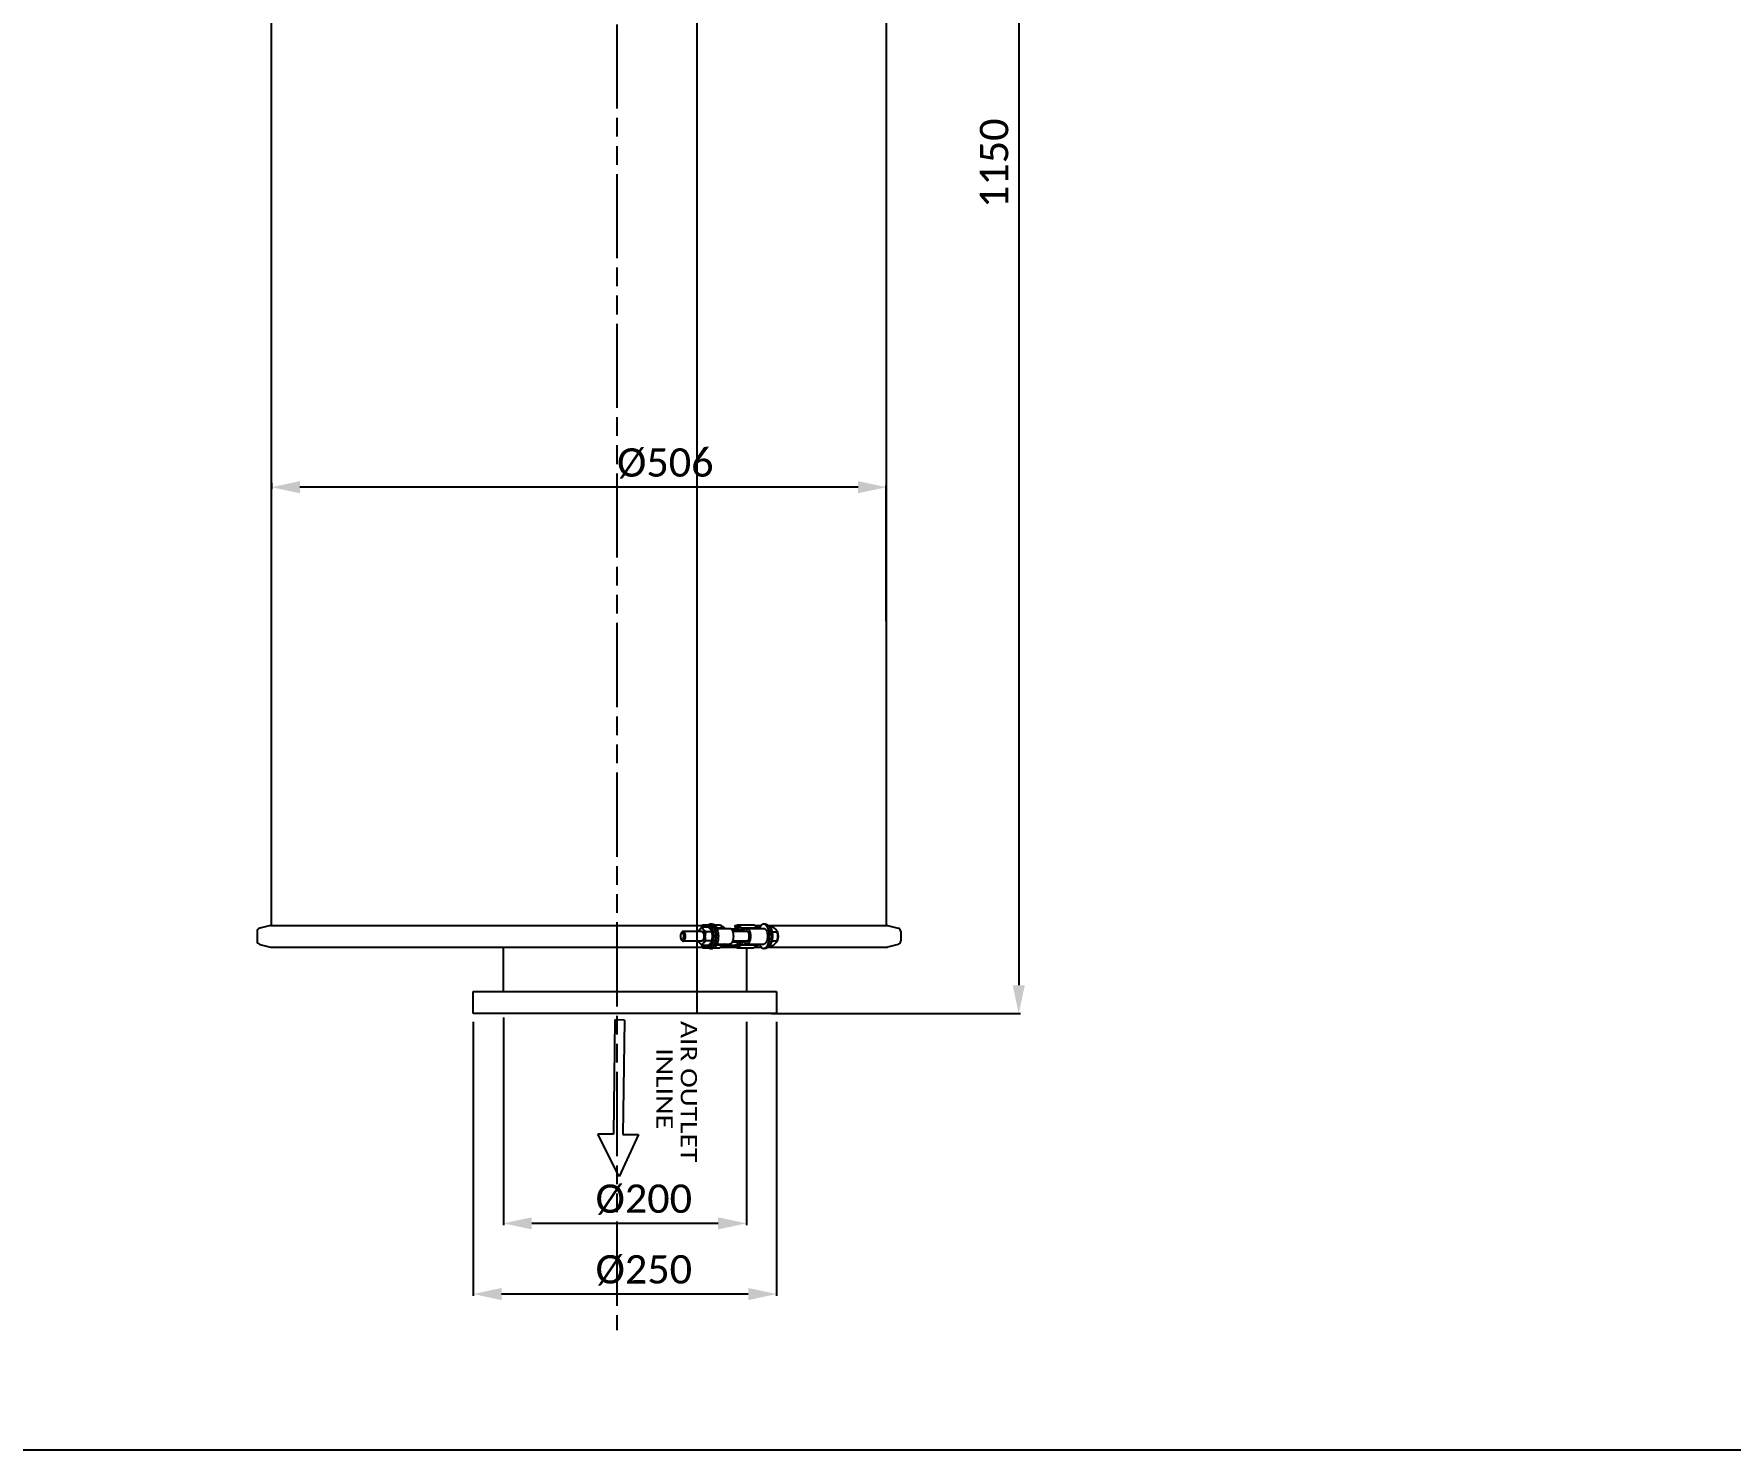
# Model space of a CAD drawing. Header units: millimetres. Extents: x 374 to 5899, y -2909 to 2000.
# Drawn here: x 3051 to 4447, y -2909 to -1743 of the extents above; entities that cross this region are included whole.
import ezdxf
from ezdxf.enums import TextEntityAlignment as Align

# ---------------------------------------------------------------- set-up
doc = ezdxf.new("R2010")
doc.units = ezdxf.units.MM
doc.header["$LTSCALE"] = 154
doc.header["$PDMODE"] = 3
doc.header["$PDSIZE"] = 8
doc.linetypes.add('CENTER', pattern=[0.6, 0.375, -0.075, 0.075, -0.075])
doc.linetypes.add('PHANTOM', pattern=[0.8, 0.45, -0.05, 0.1, -0.05, 0.1, -0.05])
doc.layers.get('0').update_dxf_attribs({"linetype": 'CONTINUOUS'})
doc.layers.get('Defpoints').update_dxf_attribs({"linetype": 'CONTINUOUS'})
for name, color, linetype in [('00_BUW_DATUM', 7, 'CONTINUOUS'), ('02___PRT_ALL_AXES', 7, 'CONTINUOUS'), ('DEFAULT_1', 7, 'CENTER'), ('DEFAULT_3', 7, 'PHANTOM')]:
    doc.layers.add(name, color=color, linetype=linetype)
doc.styles.get("Standard").update_dxf_attribs({"font": 'calibri.ttf'})
doc.dimstyles.new('DIMSTYLE_1', dxfattribs={"dimtxt": 23.333333, "dimasz": 23.333333, "dimexe": 1.5, "dimexo": 1, "dimgap": 0.875, "dimtad": 1, "dimdsep": 46, "dimtxsty": 'Standard', "dimblk": '_FILLED', "dimblk1": '_FILLED', "dimblk2": '_FILLED', "dimcen": 0.09, "dimazin": 2, "dimtp": 0.01, "dimtm": 0.01, "dimtfac": 1, "dimtofl": 0, "dimtmove": 0, "dimatfit": 3, "dimldrblk": '_FILLED', "dimfxl": 1, "dimtolj": 1, "dimarcsym": 0})

# ---------------------------------------------------------------- blocks, each defined once
blk = doc.blocks.new('_FILLED')
at = {"color": 0, "linetype": 'ByBlock'}
blk.add_solid([(0, 0), (-1, 0.214), (-1, -0.214)], dxfattribs=at)
blk = doc.blocks.new('*D625')
at = {"color": 0, "linetype": 'Continuous', "lineweight": -2}
for p, q in [((3412.3, -2556.6), (3412.3, -2782.3)), ((3662, -2556.6), (3662, -2782.3)), ((3638.7, -2780.8), (3435.6, -2780.8))]:
    blk.add_line(p, q, dxfattribs=at)
at = {"layer": 'Defpoints', "color": 0}
for p in [(3412.3, -2555.6), (3662, -2555.6), (3412.3, -2780.8)]:
    blk.add_point(p, dxfattribs=at)
at = {"color": 0, "linetype": 'ByBlock', "lineweight": -2, "xscale": 23.3333333333, "yscale": 23.3333333333, "zscale": 23.3333333333, "rotation": 180}
blk.add_blockref('_FILLED', (3412.3, -2780.8), dxfattribs=at)
at = {"color": 0, "linetype": 'ByBlock', "lineweight": -2, "xscale": 23.3333333333, "yscale": 23.3333333333, "zscale": 23.3333333333}
blk.add_blockref('_FILLED', (3662, -2780.8), dxfattribs=at)
at = {"color": 0, "insert": (3552.7, -2748.8), "char_height": 23.33, "attachment_point": 2, "line_spacing_factor": 0.9}
blk.add_mtext('\\A1;%%c250', dxfattribs=at)
blk = doc.blocks.new('*D626')
at = {"color": 0, "linetype": 'Continuous', "lineweight": -2}
for p, q in [((3437.2, -2553.1), (3437.2, -2724.1)), ((3637.1, -2556.7), (3637.1, -2724.1)), ((3613.8, -2722.6), (3460.5, -2722.6))]:
    blk.add_line(p, q, dxfattribs=at)
at = {"layer": 'Defpoints', "color": 0}
for p in [(3437.2, -2552.1), (3637.1, -2555.7), (3437.2, -2722.6)]:
    blk.add_point(p, dxfattribs=at)
at = {"color": 0, "linetype": 'ByBlock', "lineweight": -2, "xscale": 23.3333333333, "yscale": 23.3333333333, "zscale": 23.3333333333, "rotation": 180}
blk.add_blockref('_FILLED', (3437.2, -2722.6), dxfattribs=at)
at = {"color": 0, "linetype": 'ByBlock', "lineweight": -2, "xscale": 23.3333333333, "yscale": 23.3333333333, "zscale": 23.3333333333}
blk.add_blockref('_FILLED', (3637.1, -2722.6), dxfattribs=at)
at = {"color": 0, "insert": (3552.7, -2690.6), "char_height": 23.33, "attachment_point": 2, "line_spacing_factor": 0.9}
blk.add_mtext('\\A1;%%c200', dxfattribs=at)
blk = doc.blocks.new('*D627')
at = {"color": 0, "linetype": 'Continuous', "lineweight": -2}
for p, q in [((3704, -1399.9), (3862.8, -1399.9)), ((3861.3, -1423.3), (3861.3, -2526.6)), ((3657.9, -2549.9), (3862.8, -2549.9))]:
    blk.add_line(p, q, dxfattribs=at)
at = {"layer": 'Defpoints', "color": 0}
for p in [(3703, -1399.9), (3656.9, -2549.9), (3861.3, -2549.9)]:
    blk.add_point(p, dxfattribs=at)
at = {"color": 0, "linetype": 'ByBlock', "lineweight": -2, "xscale": 23.3333333333, "yscale": 23.3333333333, "zscale": 23.3333333333}
for p, rotation in [((3861.3, -1399.9), 90), ((3861.3, -2549.9), 270)]:
    blk.add_blockref('_FILLED', p, dxfattribs=dict(at, rotation=rotation))
at = {"color": 0, "insert": (3829.3, -1849.8), "char_height": 23.33, "attachment_point": 2, "rotation": 90, "line_spacing_factor": 0.9}
blk.add_mtext('\\A1;1150', dxfattribs=at)
blk = doc.blocks.new('*D629')
at = {"color": 0, "linetype": 'Continuous', "lineweight": -2}
for p, q in [((3246.3, -2112.9), (3246.3, -2118)), ((3729, -2116.5), (3269.6, -2116.5)), ((3752.3, -2226.9), (3752.3, -2115))]:
    blk.add_line(p, q, dxfattribs=at)
at = {"layer": 'Defpoints', "color": 0}
for p in [(3246.3, -2111.9), (3246.3, -2116.5), (3752.3, -2227.9)]:
    blk.add_point(p, dxfattribs=at)
at = {"color": 0, "linetype": 'ByBlock', "lineweight": -2, "xscale": 23.3333333333, "yscale": 23.3333333333, "zscale": 23.3333333333, "rotation": 180}
blk.add_blockref('_FILLED', (3246.3, -2116.5), dxfattribs=at)
at = {"color": 0, "linetype": 'ByBlock', "lineweight": -2, "xscale": 23.3333333333, "yscale": 23.3333333333, "zscale": 23.3333333333}
blk.add_blockref('_FILLED', (3752.3, -2116.5), dxfattribs=at)
at = {"color": 0, "insert": (3570.4, -2084.5), "char_height": 23.333, "attachment_point": 2, "line_spacing_factor": 0.9}
blk.add_mtext('\\A1;\\A1;%%C506', dxfattribs=at)
blk = doc.blocks.new('ARROW_4_BL1', base_point=(2420.3, 1439.8))
at = {"color": 7, "linetype": 'Continuous'}
for p, q in [((2450.2, 1443.7), (2450.3, 1456.5)), ((2450.3, 1456.5), (2484.7, 1440.6)), ((2356, 1444.9), (2355.9, 1437.1)), ((2356, 1444.9), (2450.2, 1443.7)), ((2484.7, 1440.6), (2449.9, 1423.2)), ((2355.9, 1437.1), (2450.1, 1435.9)), ((2450.1, 1435.9), (2449.9, 1423.2))]:
    blk.add_line(p, q, dxfattribs=at)

msp = doc.modelspace()

# ---------------------------------------------------------------- linework, layer by layer
msp.add_line((3596.329, -1399.927), (3596.329, -2549.927))
at = {"linetype": 'Continuous'}
for p, q in [((3245.429, -2477.252), (3601.054, -2477.252)), ((3583.452, -2483.69), (3584.07, -2482.852)), ((3600.217, -2482.206), (3585.112, -2482.206)), ((3600.861, -2478.616), (3601.133, -2476.696)), ((3601.133, -2476.696), (3604.297, -2478.701)), ((3601.133, -2476.696), (3606.322, -2476.696)), ((3606.189, -2477.706), (3607.77, -2477.706)), ((3607.77, -2476.207), (3609.263, -2476.207)), ((3610.711, -2476.696), (3615.185, -2476.696)), ((3612.655, -2479.16), (3619.073, -2479.16)), ((3612.884, -2479.706), (3623.315, -2479.706)), ((3615.185, -2476.696), (3619.073, -2479.16)), ((3638.334, -2482.206), (3625.758, -2482.206)), ((3627.669, -2477.252), (3627.493, -2478.706)), ((3627.493, -2478.706), (3630.335, -2480.206)), ((3627.669, -2477.252), (3629.054, -2477.983)), ((3627.669, -2477.252), (3629.158, -2477.252)), ((3628.964, -2478.616), (3629.237, -2476.696)), ((3631.474, -2480.206), (3628.964, -2478.616)), ((3629.237, -2476.696), (3633.125, -2479.16)), ((3629.237, -2476.696), (3643.288, -2476.696)), ((3633.125, -2479.16), (3647.176, -2479.16)), ((3637.367, -2479.706), (3651.418, -2479.706)), ((3643.288, -2476.696), (3647.176, -2479.16)), ((3644.166, -2477.252), (3649.302, -2477.252)), ((3652.911, -2476.207), (3651.418, -2476.207)), ((3655.018, -2477.252), (3753.164, -2477.252)), ((3656.385, -2478.697), (3658.911, -2478.697)), ((3658.147, -2482.522), (3662.001, -2482.522)), ((3661.948, -2481.428), (3661.446, -2480.747)), ((3245.429, -2495.161), (3601.054, -2495.161)), ((3583.452, -2488.723), (3584.07, -2489.561)), ((3600.217, -2490.206), (3585.112, -2490.206)), ((3600.861, -2493.796), (3600.997, -2493.71)), ((3601.133, -2495.716), (3600.861, -2493.796)), ((3604.297, -2493.712), (3601.133, -2495.716)), ((3601.133, -2495.716), (3606.322, -2495.716)), ((3606.189, -2494.706), (3607.77, -2494.706)), ((3607.77, -2496.206), (3609.263, -2496.206)), ((3610.711, -2495.716), (3615.185, -2495.716)), ((3612.655, -2493.253), (3619.073, -2493.253)), ((3612.884, -2492.706), (3623.315, -2492.706)), ((3619.073, -2493.253), (3615.185, -2495.716)), ((3616.062, -2495.161), (3629.158, -2495.161)), ((3627.493, -2493.706), (3618.358, -2493.706)), ((3638.334, -2490.206), (3625.758, -2490.206)), ((3627.493, -2493.706), (3631.688, -2491.493)), ((3627.493, -2493.706), (3627.669, -2495.161)), ((3627.669, -2495.161), (3629.054, -2494.43)), ((3628.964, -2493.796), (3632.565, -2491.515)), ((3629.237, -2495.716), (3628.964, -2493.796)), ((3633.125, -2493.253), (3629.237, -2495.716)), ((3629.237, -2495.716), (3643.288, -2495.716)), ((3633.125, -2493.253), (3647.176, -2493.253)), ((3637.367, -2492.706), (3651.418, -2492.706)), ((3647.176, -2493.253), (3643.288, -2495.716)), ((3644.166, -2495.161), (3649.312, -2495.161)), ((3652.911, -2496.206), (3651.418, -2496.206)), ((3655.018, -2495.161), (3753.164, -2495.161)), ((3656.379, -2493.716), (3658.833, -2493.716)), ((3658.114, -2490.031), (3661.963, -2490.031)), ((3661.948, -2490.985), (3661.441, -2491.672))]:
    msp.add_line(p, q, dxfattribs=at)
msp.add_lwpolyline([(2989.56, -27.027), (5899.099, -27.027), (5899.099, -2909.27), (2989.56, -2909.27)], close=True)
for centre, radius, start, end in [((3638.7, -2478.285), 6.668, 203.070288, 206.136587), ((3628.084, -2482.163), 4.846, 11.411034, 15.770547), ((3627.473, -2482.288), 5.469, 7.871835, 11.435455), ((3626.907, -2482.364), 6.04, 1.499362, 7.848469), ((3638.823, -2494.185), 6.804, 153.894101, 156.899024), ((3628.084, -2490.25), 4.846, 344.229456, 348.588962), ((3627.473, -2490.125), 5.469, 348.564541, 352.128169), ((3626.907, -2490.049), 6.04, 352.151534, 358.500639), ((3648.88, -2484.208), 14.32, 336.004318, 337.249807)]:
    msp.add_arc(centre, radius, start, end, dxfattribs=at)
for points, knots in [([(3582.975, -2484.766), (3582.884, -2485.112), (3582.778, -2485.839), (3582.807, -2486.919), (3583.013, -2487.906), (3583.282, -2488.492), (3583.452, -2488.723)], [0, 0, 0, 0, 0.26280414, 0.53541566, 0.78909893, 1, 1, 1, 1]), ([(3583.452, -2483.69), (3583.4, -2483.761), (3583.188, -2484.093), (3583.052, -2484.47), (3582.975, -2484.766)], [0, 0, 0, 0, 0.22215795, 1, 1, 1, 1]), ([(3585.492, -2487.647), (3585.655, -2487.025), (3585.722, -2486.046), (3585.534, -2484.82), (3585.261, -2484.043), (3584.887, -2483.47), (3584.456, -2483.205), (3584.114, -2483.202), (3583.772, -2483.325), (3583.568, -2483.533), (3583.452, -2483.69)], [0, 0, 0, 0, 0.32284133, 0.48162642, 0.62126309, 0.73375802, 0.82077346, 0.8604809, 0.90189464, 1, 1, 1, 1]), ([(3585.112, -2482.207), (3584.922, -2482.207), (3584.501, -2482.351), (3584.207, -2482.666), (3584.07, -2482.852)], [0, 0, 0, 0, 0.45051178, 1, 1, 1, 1]), ([(3586.79, -2488.127), (3586.959, -2487.481), (3587.067, -2486.463), (3586.976, -2485.132), (3586.788, -2484.194), (3586.496, -2483.383), (3586.113, -2482.747), (3585.653, -2482.319), (3585.281, -2482.206), (3585.112, -2482.207)], [0, 0, 0, 0, 0.29842628, 0.4510757, 0.59545923, 0.72485284, 0.83469102, 0.92435184, 1, 1, 1, 1]), ([(3600.217, -2482.206), (3600.238, -2482.21), (3600.281, -2482.218), (3600.344, -2482.23), (3600.397, -2482.24), (3600.44, -2482.248), (3600.471, -2482.254), (3600.498, -2482.259), (3600.519, -2482.263), (3600.532, -2482.265), (3600.543, -2482.267), (3600.549, -2482.269), (3600.554, -2482.269), (3600.557, -2482.27), (3600.559, -2482.272), (3600.562, -2482.273), (3600.57, -2482.278), (3600.582, -2482.284), (3600.597, -2482.293), (3600.612, -2482.302), (3600.633, -2482.314), (3600.669, -2482.334), (3600.72, -2482.364), (3600.771, -2482.393), (3600.807, -2482.413), (3600.828, -2482.425), (3600.843, -2482.434), (3600.858, -2482.443), (3600.87, -2482.449), (3600.878, -2482.454), (3600.881, -2482.456), (3600.883, -2482.457), (3600.886, -2482.459), (3600.89, -2482.463), (3600.896, -2482.469), (3600.906, -2482.479), (3600.918, -2482.491), (3600.937, -2482.51), (3600.961, -2482.534), (3600.99, -2482.563), (3601.018, -2482.591), (3601.047, -2482.62), (3601.076, -2482.649), (3601.105, -2482.677), (3601.129, -2482.701), (3601.148, -2482.72), (3601.16, -2482.732), (3601.169, -2482.742), (3601.177, -2482.749), (3601.183, -2482.755), (3601.187, -2482.759), (3601.189, -2482.762), (3601.191, -2482.763), (3601.193, -2482.766), (3601.195, -2482.769), (3601.199, -2482.775), (3601.204, -2482.783), (3601.21, -2482.793), (3601.219, -2482.806), (3601.23, -2482.822), (3601.247, -2482.848), (3601.269, -2482.88), (3601.295, -2482.919), (3601.32, -2482.958), (3601.346, -2482.997), (3601.372, -2483.036), (3601.398, -2483.075), (3601.42, -2483.107), (3601.437, -2483.133), (3601.448, -2483.149), (3601.456, -2483.162), (3601.462, -2483.17), (3601.466, -2483.176), (3601.468, -2483.179), (3601.469, -2483.184), (3601.472, -2483.188), (3601.477, -2483.2), (3601.486, -2483.218), (3601.497, -2483.242), (3601.508, -2483.266), (3601.523, -2483.298), (3601.549, -2483.354), (3601.586, -2483.434), (3601.622, -2483.514), (3601.648, -2483.57), (3601.663, -2483.601), (3601.674, -2483.625), (3601.685, -2483.649), (3601.694, -2483.667), (3601.699, -2483.679), (3601.702, -2483.684), (3601.703, -2483.688), (3601.705, -2483.693), (3601.708, -2483.701), (3601.711, -2483.713), (3601.717, -2483.731), (3601.725, -2483.754), (3601.737, -2483.792), (3601.752, -2483.838), (3601.77, -2483.894), (3601.794, -2483.969), (3601.835, -2484.099), (3601.871, -2484.211), (3601.895, -2484.286)], [0, 0, 0, 0, 0.03125, 0.0625, 0.09375, 0.109375, 0.125, 0.140625, 0.1484375, 0.15625, 0.16015625, 0.1640625, 0.16601562, 0.16699219, 0.16796875, 0.16992188, 0.171875, 0.1796875, 0.1875, 0.1953125, 0.203125, 0.21875, 0.25, 0.28125, 0.296875, 0.3046875, 0.3125, 0.3203125, 0.328125, 0.33007812, 0.33203125, 0.33300781, 0.33398438, 0.3359375, 0.33984375, 0.34375, 0.3515625, 0.359375, 0.375, 0.390625, 0.40625, 0.421875, 0.4375, 0.453125, 0.46875, 0.4765625, 0.484375, 0.48828125, 0.4921875, 0.49609375, 0.49804688, 0.49902344, 0.5, 0.50097656, 0.50195312, 0.50390625, 0.5078125, 0.51171875, 0.515625, 0.5234375, 0.53125, 0.546875, 0.5625, 0.578125, 0.59375, 0.609375, 0.625, 0.640625, 0.6484375, 0.65625, 0.66015625, 0.6640625, 0.66601562, 0.66699219, 0.66796875, 0.66992188, 0.671875, 0.6796875, 0.6875, 0.6953125, 0.703125, 0.71875, 0.75, 0.78125, 0.796875, 0.8046875, 0.8125, 0.8203125, 0.828125, 0.83007812, 0.83203125, 0.83300781, 0.83398438, 0.8359375, 0.83984375, 0.84375, 0.8515625, 0.859375, 0.875, 0.890625, 0.90625, 0.9375, 1, 1, 1, 1]), ([(3601.895, -2484.286), (3601.911, -2484.365), (3601.935, -2484.483), (3601.967, -2484.641), (3601.986, -2484.74), (3602.002, -2484.819), (3602.014, -2484.878), (3602.026, -2484.937), (3602.036, -2484.987), (3602.043, -2485.019), (3602.045, -2485.034), (3602.048, -2485.043), (3602.049, -2485.057), (3602.05, -2485.072), (3602.052, -2485.093), (3602.055, -2485.12), (3602.058, -2485.151), (3602.061, -2485.193), (3602.068, -2485.267), (3602.078, -2485.372), (3602.09, -2485.498), (3602.101, -2485.624), (3602.11, -2485.719), (3602.116, -2485.782), (3602.119, -2485.808), (3602.12, -2485.829), (3602.123, -2485.85), (3602.122, -2485.877), (3602.122, -2485.91), (3602.122, -2485.954), (3602.121, -2486.008), (3602.121, -2486.073), (3602.12, -2486.161), (3602.119, -2486.269), (3602.119, -2486.378), (3602.118, -2486.465), (3602.117, -2486.531), (3602.117, -2486.585), (3602.117, -2486.629), (3602.116, -2486.661), (3602.116, -2486.689), (3602.114, -2486.709), (3602.112, -2486.73), (3602.109, -2486.756), (3602.102, -2486.819), (3602.092, -2486.913), (3602.078, -2487.038), (3602.065, -2487.164), (3602.053, -2487.268), (3602.045, -2487.341), (3602.041, -2487.383), (3602.037, -2487.414), (3602.034, -2487.44), (3602.032, -2487.461), (3602.03, -2487.477), (3602.029, -2487.49), (3602.027, -2487.5), (3602.024, -2487.514), (3602.017, -2487.546), (3602.006, -2487.594), (3601.993, -2487.653), (3601.98, -2487.711), (3601.963, -2487.789), (3601.942, -2487.887), (3601.921, -2487.984), (3601.904, -2488.062), (3601.893, -2488.11), (3601.885, -2488.149), (3601.878, -2488.179), (3601.873, -2488.203), (3601.869, -2488.22), (3601.867, -2488.23), (3601.866, -2488.237), (3601.863, -2488.244), (3601.86, -2488.252), (3601.854, -2488.268), (3601.847, -2488.29), (3601.837, -2488.316), (3601.825, -2488.351), (3601.81, -2488.395), (3601.785, -2488.465), (3601.754, -2488.552), (3601.723, -2488.64), (3601.698, -2488.71), (3601.679, -2488.762), (3601.661, -2488.815), (3601.647, -2488.854), (3601.638, -2488.88), (3601.634, -2488.891), (3601.631, -2488.9), (3601.628, -2488.909), (3601.623, -2488.918), (3601.617, -2488.928), (3601.609, -2488.943), (3601.6, -2488.96), (3601.588, -2488.982), (3601.573, -2489.01), (3601.554, -2489.046), (3601.531, -2489.088), (3601.5, -2489.145), (3601.462, -2489.216), (3601.424, -2489.287), (3601.393, -2489.344), (3601.374, -2489.38), (3601.359, -2489.408), (3601.349, -2489.426), (3601.342, -2489.438), (3601.339, -2489.445), (3601.336, -2489.451), (3601.333, -2489.456), (3601.328, -2489.461), (3601.32, -2489.471), (3601.309, -2489.484), (3601.296, -2489.5), (3601.283, -2489.516), (3601.265, -2489.537), (3601.243, -2489.564), (3601.207, -2489.606), (3601.163, -2489.659), (3601.118, -2489.713), (3601.083, -2489.755), (3601.06, -2489.782), (3601.043, -2489.803), (3601.029, -2489.819), (3601.016, -2489.835), (3601.005, -2489.848), (3600.997, -2489.857), (3600.993, -2489.863), (3600.989, -2489.866), (3600.985, -2489.868), (3600.98, -2489.872), (3600.972, -2489.877), (3600.959, -2489.886), (3600.94, -2489.899), (3600.915, -2489.916), (3600.875, -2489.943), (3600.826, -2489.976), (3600.776, -2490.01), (3600.736, -2490.036), (3600.707, -2490.056), (3600.682, -2490.073), (3600.662, -2490.086), (3600.647, -2490.097), (3600.635, -2490.105), (3600.625, -2490.112), (3600.617, -2490.117), (3600.611, -2490.121), (3600.606, -2490.122), (3600.601, -2490.123), (3600.595, -2490.124), (3600.579, -2490.128), (3600.556, -2490.133), (3600.525, -2490.139), (3600.494, -2490.146), (3600.453, -2490.155), (3600.402, -2490.166), (3600.34, -2490.18), (3600.279, -2490.193), (3600.238, -2490.202), (3600.217, -2490.206)], [0, 0, 0, 0, 0.03125, 0.046875, 0.0625, 0.0703125, 0.078125, 0.0859375, 0.09375, 0.09765625, 0.09863281, 0.09960938, 0.1015625, 0.10351562, 0.10546875, 0.109375, 0.11328125, 0.1171875, 0.125, 0.140625, 0.15625, 0.171875, 0.1875, 0.19140625, 0.1953125, 0.19726562, 0.19921875, 0.203125, 0.20703125, 0.2109375, 0.21875, 0.2265625, 0.234375, 0.25, 0.265625, 0.2734375, 0.28125, 0.2890625, 0.29296875, 0.296875, 0.30078125, 0.30273438, 0.3046875, 0.30859375, 0.3125, 0.328125, 0.34375, 0.359375, 0.375, 0.3828125, 0.38671875, 0.390625, 0.39453125, 0.39648438, 0.3984375, 0.40039062, 0.40136719, 0.40234375, 0.40625, 0.4140625, 0.421875, 0.4296875, 0.4375, 0.453125, 0.46875, 0.4765625, 0.484375, 0.48828125, 0.4921875, 0.49609375, 0.49804688, 0.49902344, 0.5, 0.50097656, 0.50195312, 0.50390625, 0.5078125, 0.51171875, 0.515625, 0.5234375, 0.53125, 0.546875, 0.5625, 0.5703125, 0.578125, 0.5859375, 0.59375, 0.59570312, 0.59765625, 0.59863281, 0.59960938, 0.6015625, 0.60351562, 0.60546875, 0.609375, 0.61328125, 0.6171875, 0.625, 0.6328125, 0.640625, 0.65625, 0.671875, 0.6796875, 0.6875, 0.69140625, 0.6953125, 0.69726562, 0.69824219, 0.69921875, 0.70019531, 0.70117188, 0.703125, 0.70703125, 0.7109375, 0.71484375, 0.71875, 0.7265625, 0.734375, 0.75, 0.765625, 0.7734375, 0.78125, 0.78515625, 0.7890625, 0.79296875, 0.796875, 0.79882812, 0.79980469, 0.80078125, 0.80175781, 0.80273438, 0.8046875, 0.80859375, 0.8125, 0.8203125, 0.828125, 0.84375, 0.859375, 0.8671875, 0.875, 0.8828125, 0.88671875, 0.890625, 0.89453125, 0.89648438, 0.8984375, 0.90039062, 0.90136719, 0.90234375, 0.90429688, 0.90625, 0.9140625, 0.921875, 0.9296875, 0.9375, 0.953125, 0.96875, 0.984375, 1, 1, 1, 1]), ([(3606.189, -2477.706), (3606.024, -2477.706), (3605.684, -2477.751), (3605.19, -2477.946), (3604.715, -2478.262), (3604.43, -2478.537), (3604.292, -2478.69)], [0, 0, 0, 0, 0.22584314, 0.46239952, 0.71845309, 1, 1, 1, 1]), ([(3607.77, -2476.207), (3607.518, -2476.207), (3606.993, -2476.296), (3606.25, -2476.681), (3605.557, -2477.296), (3605.16, -2477.813), (3604.97, -2478.1)], [0, 0, 0, 0, 0.21489078, 0.44615936, 0.7057781, 1, 1, 1, 1]), ([(3610.254, -2486.206), (3610.254, -2485.653), (3610.204, -2484.562), (3609.978, -2482.979), (3609.61, -2481.518), (3609.116, -2480.231), (3608.511, -2479.164), (3607.814, -2478.354), (3607.144, -2477.908), (3606.595, -2477.735), (3606.323, -2477.706), (3606.189, -2477.706)], [0, 0, 0, 0, 0.16330356, 0.32179293, 0.47099484, 0.60710696, 0.72745545, 0.83113304, 0.91995959, 0.96060397, 1, 1, 1, 1]), ([(3612.552, -2486.206), (3612.552, -2485.555), (3612.493, -2484.272), (3612.227, -2482.41), (3611.795, -2480.69), (3611.213, -2479.176), (3610.502, -2477.922), (3609.682, -2476.969), (3608.893, -2476.443), (3608.247, -2476.24), (3607.927, -2476.207), (3607.77, -2476.207)], [0, 0, 0, 0, 0.16330356, 0.32179293, 0.47099484, 0.60710696, 0.72745545, 0.83113304, 0.91995959, 0.96060397, 1, 1, 1, 1]), ([(3607.77, -2477.706), (3607.904, -2477.706), (3608.176, -2477.735), (3608.725, -2477.908), (3609.395, -2478.354), (3610.092, -2479.164), (3610.697, -2480.231), (3611.191, -2481.518), (3611.558, -2482.979), (3611.784, -2484.562), (3611.835, -2485.653), (3611.835, -2486.206)], [0, 0, 0, 0, 0.03939603, 0.0800404, 0.16886696, 0.27254455, 0.39289303, 0.52900515, 0.67820706, 0.83669644, 1, 1, 1, 1]), ([(3609.263, -2476.207), (3609.42, -2476.207), (3609.74, -2476.24), (3610.386, -2476.443), (3611.175, -2476.969), (3611.995, -2477.922), (3612.706, -2479.176), (3613.288, -2480.69), (3613.72, -2482.41), (3613.986, -2484.272), (3614.045, -2485.555), (3614.045, -2486.206)], [0, 0, 0, 0, 0.03939603, 0.0800404, 0.16886696, 0.27254455, 0.39289303, 0.52900515, 0.67820706, 0.83669644, 1, 1, 1, 1]), ([(3619.073, -2479.16), (3619.089, -2479.208), (3619.155, -2479.395), (3619.23, -2479.579), (3619.292, -2479.712)], [0, 0, 0, 0, 0.25811746, 1, 1, 1, 1]), ([(3623.315, -2479.706), (3623.521, -2479.707), (3623.961, -2479.803), (3624.557, -2480.202), (3625.091, -2480.821), (3625.553, -2481.637), (3625.931, -2482.621), (3626.314, -2484.149), (3626.498, -2486.206), (3626.314, -2488.264), (3625.931, -2489.792), (3625.553, -2490.776), (3625.091, -2491.592), (3624.557, -2492.211), (3623.961, -2492.61), (3623.521, -2492.706), (3623.315, -2492.706)], [0, 0, 0, 0, 0.03985361, 0.08430289, 0.13618231, 0.1964037, 0.26451245, 0.33917079, 0.5, 0.66082921, 0.73548755, 0.8035963, 0.86381769, 0.91569711, 0.96014639, 1, 1, 1, 1]), ([(3631.96, -2481.203), (3631.941, -2481.171), (3631.868, -2481.061), (3631.771, -2480.964), (3631.688, -2480.92)], [0, 0, 0, 0, 0.28355227, 1, 1, 1, 1]), ([(3632.501, -2480.201), (3632.525, -2480.249), (3632.623, -2480.458), (3632.699, -2480.676), (3632.747, -2480.846)], [0, 0, 0, 0, 0.23596208, 1, 1, 1, 1]), ([(3633.343, -2482.211), (3633.285, -2482.141), (3633.044, -2481.832), (3632.846, -2481.492), (3632.714, -2481.222)], [0, 0, 0, 0, 0.23259165, 1, 1, 1, 1]), ([(3633.125, -2479.16), (3633.216, -2479.431), (3633.42, -2479.923), (3633.829, -2480.535), (3634.309, -2480.942), (3634.686, -2481.046), (3634.859, -2481.046)], [0, 0, 0, 0, 0.31666563, 0.58590939, 0.80855891, 1, 1, 1, 1]), ([(3634.859, -2481.046), (3634.948, -2481.046), (3635.131, -2481.021), (3635.5, -2480.871), (3635.736, -2480.663), (3635.876, -2480.503)], [0, 0, 0, 0, 0.22519782, 0.46166823, 1, 1, 1, 1]), ([(3635.876, -2480.503), (3636.081, -2480.269), (3636.427, -2479.963), (3636.968, -2479.743), (3637.236, -2479.706), (3637.367, -2479.706)], [0, 0, 0, 0, 0.53832317, 0.7747948, 1, 1, 1, 1]), ([(3637.366, -2481.707), (3637.194, -2481.707), (3636.818, -2481.808), (3636.526, -2482.052), (3636.389, -2482.198)], [0, 0, 0, 0, 0.4632404, 1, 1, 1, 1]), ([(3638.338, -2482.191), (3638.202, -2482.047), (3637.91, -2481.806), (3637.538, -2481.706), (3637.366, -2481.707)], [0, 0, 0, 0, 0.53631582, 1, 1, 1, 1]), ([(3637.367, -2479.706), (3637.573, -2479.707), (3638.013, -2479.803), (3638.608, -2480.202), (3639.142, -2480.821), (3639.605, -2481.637), (3639.983, -2482.621), (3640.366, -2484.149), (3640.549, -2486.206), (3640.366, -2488.264), (3639.983, -2489.792), (3639.605, -2490.776), (3639.142, -2491.592), (3638.608, -2492.211), (3638.013, -2492.61), (3637.573, -2492.706), (3637.367, -2492.706)], [0, 0, 0, 0, 0.03985361, 0.08430289, 0.13618231, 0.1964037, 0.26451245, 0.33917079, 0.5, 0.66082921, 0.73548755, 0.8035963, 0.86381769, 0.91569711, 0.96014639, 1, 1, 1, 1]), ([(3638.338, -2490.222), (3638.534, -2490.015), (3638.881, -2489.481), (3639.24, -2488.529), (3639.467, -2487.411), (3639.545, -2486.206), (3639.467, -2485.002), (3639.24, -2483.884), (3638.881, -2482.932), (3638.534, -2482.398), (3638.338, -2482.191)], [0, 0, 0, 0, 0.10030713, 0.22053508, 0.35613695, 0.5, 0.64386305, 0.77946492, 0.89969287, 1, 1, 1, 1]), ([(3647.176, -2479.16), (3647.193, -2479.208), (3647.258, -2479.395), (3647.333, -2479.579), (3647.396, -2479.712)], [0, 0, 0, 0, 0.25811746, 1, 1, 1, 1]), ([(3651.418, -2476.207), (3651.246, -2476.207), (3650.893, -2476.247), (3650.181, -2476.494), (3649.322, -2477.131), (3648.453, -2478.266), (3647.997, -2479.187), (3647.788, -2479.697)], [0, 0, 0, 0, 0.09744711, 0.19856665, 0.42277427, 0.68885757, 1, 1, 1, 1]), ([(3656.022, -2483.496), (3655.888, -2482.507), (3655.585, -2481.079), (3654.924, -2479.341), (3654.354, -2478.258), (3653.707, -2477.376), (3652.994, -2476.718), (3652.226, -2476.303), (3651.679, -2476.207), (3651.418, -2476.207)], [0, 0, 0, 0, 0.32421269, 0.47027975, 0.60265007, 0.72032347, 0.82372887, 0.91531287, 1, 1, 1, 1]), ([(3651.419, -2479.706), (3651.575, -2479.707), (3651.902, -2479.76), (3652.366, -2479.99), (3652.802, -2480.358), (3653.366, -2481.057), (3653.934, -2482.232), (3654.372, -2483.897), (3654.564, -2485.758), (3654.494, -2487.658), (3654.168, -2489.433), (3653.767, -2490.524), (3653.517, -2491.002)], [0, 0, 0, 0, 0.03700907, 0.07663284, 0.12082325, 0.17066015, 0.28782927, 0.42537309, 0.57542508, 0.72794821, 0.87251694, 1, 1, 1, 1]), ([(3652.714, -2495.832), (3653.038, -2495.642), (3653.669, -2495.103), (3654.447, -2494.027), (3655.11, -2492.663), (3655.634, -2491.06), (3656.002, -2489.276), (3656.198, -2487.376), (3656.217, -2485.433), (3656.108, -2484.136), (3656.022, -2483.496)], [0, 0, 0, 0, 0.08469509, 0.1837381, 0.29767077, 0.42495926, 0.56274502, 0.70732811, 0.85452778, 1, 1, 1, 1]), ([(3652.911, -2476.207), (3653.172, -2476.207), (3653.719, -2476.303), (3654.487, -2476.718), (3655.2, -2477.376), (3655.847, -2478.258), (3656.417, -2479.341), (3657.078, -2481.079), (3657.381, -2482.507), (3657.515, -2483.496)], [0, 0, 0, 0, 0.08468744, 0.17627235, 0.2796784, 0.3973517, 0.52972241, 0.67578915, 1, 1, 1, 1]), ([(3657.515, -2483.496), (3657.651, -2484.511), (3657.764, -2486.555), (3657.5, -2489.524), (3656.923, -2491.833), (3656.247, -2493.427), (3655.848, -2494.118), (3655.633, -2494.429)], [0, 0, 0, 0, 0.27169471, 0.54108786, 0.78884308, 0.89970653, 1, 1, 1, 1]), ([(3658.405, -2483.903), (3658.55, -2484.977), (3658.61, -2486.61), (3658.399, -2488.736), (3658.1, -2490.234), (3657.671, -2491.587), (3657.127, -2492.747), (3656.486, -2493.675), (3655.966, -2494.15), (3655.698, -2494.324)], [0, 0, 0, 0, 0.29059404, 0.43451428, 0.57199035, 0.69943086, 0.81401243, 0.91411637, 1, 1, 1, 1]), ([(3655.722, -2478.105), (3656.073, -2478.338), (3656.549, -2478.825), (3657.066, -2479.6), (3657.575, -2480.582), (3658.076, -2482.021), (3658.317, -2483.252), (3658.405, -2483.903)], [0, 0, 0, 0, 0.19301828, 0.30490712, 0.42701476, 0.69891259, 1, 1, 1, 1]), ([(3658.911, -2478.697), (3659.418, -2479.001), (3660.333, -2479.595), (3661.149, -2480.344), (3661.445, -2480.747)], [0, 0, 0, 0, 0.54176247, 1, 1, 1, 1]), ([(3661.445, -2480.747), (3661.488, -2480.805), (3661.643, -2481.028), (3661.769, -2481.271), (3661.84, -2481.456)], [0, 0, 0, 0, 0.26762097, 1, 1, 1, 1]), ([(3661.84, -2481.456), (3661.874, -2481.546), (3661.985, -2481.89), (3662.016, -2482.258), (3662.001, -2482.522)], [0, 0, 0, 0, 0.26642156, 1, 1, 1, 1]), ([(3661.947, -2481.428), (3662.271, -2481.867), (3662.781, -2482.979), (3663.172, -2484.854), (3663.228, -2486.904), (3663.026, -2488.284), (3662.854, -2488.942)], [0, 0, 0, 0, 0.21090596, 0.46459341, 0.73721092, 1, 1, 1, 1]), ([(3662.001, -2482.522), (3662.246, -2483.086), (3662.672, -2484.256), (3662.947, -2486.118), (3662.73, -2487.992), (3662.325, -2489.175), (3662.086, -2489.746)], [0, 0, 0, 0, 0.24788159, 0.49901396, 0.75077759, 1, 1, 1, 1]), ([(3583.452, -2488.723), (3583.528, -2488.826), (3583.688, -2489.005), (3583.981, -2489.183), (3584.298, -2489.227), (3584.607, -2489.126), (3584.888, -2488.9), (3585.24, -2488.424), (3585.407, -2487.972), (3585.492, -2487.647)], [0, 0, 0, 0, 0.12477356, 0.23113953, 0.32746255, 0.42646133, 0.53958607, 0.67284443, 1, 1, 1, 1]), ([(3584.07, -2489.561), (3584.207, -2489.747), (3584.501, -2490.062), (3584.922, -2490.207), (3585.112, -2490.206)], [0, 0, 0, 0, 0.54948936, 1, 1, 1, 1]), ([(3585.112, -2490.206), (3585.287, -2490.206), (3585.617, -2490.103), (3586.008, -2489.77), (3586.463, -2489.142), (3586.679, -2488.551), (3586.79, -2488.127)], [0, 0, 0, 0, 0.18516851, 0.34702912, 0.53693781, 1, 1, 1, 1]), ([(3604.292, -2493.723), (3604.43, -2493.876), (3604.715, -2494.151), (3605.19, -2494.467), (3605.684, -2494.662), (3606.024, -2494.706), (3606.189, -2494.706)], [0, 0, 0, 0, 0.28154688, 0.53760044, 0.77415684, 1, 1, 1, 1]), ([(3604.97, -2494.313), (3605.16, -2494.6), (3605.557, -2495.117), (3606.25, -2495.732), (3606.993, -2496.117), (3607.518, -2496.206), (3607.77, -2496.206)], [0, 0, 0, 0, 0.29422183, 0.55384054, 0.78510916, 1, 1, 1, 1]), ([(3606.189, -2494.706), (3606.323, -2494.706), (3606.595, -2494.678), (3607.144, -2494.505), (3607.814, -2494.059), (3608.511, -2493.249), (3609.116, -2492.182), (3609.61, -2490.895), (3609.978, -2489.434), (3610.204, -2487.851), (3610.254, -2486.76), (3610.254, -2486.206)], [0, 0, 0, 0, 0.03939603, 0.0800404, 0.16886696, 0.27254455, 0.39289303, 0.52900515, 0.67820706, 0.83669644, 1, 1, 1, 1]), ([(3611.835, -2486.206), (3611.835, -2486.76), (3611.784, -2487.851), (3611.558, -2489.434), (3611.191, -2490.895), (3610.697, -2492.182), (3610.092, -2493.249), (3609.395, -2494.059), (3608.725, -2494.505), (3608.176, -2494.678), (3607.904, -2494.706), (3607.77, -2494.706)], [0, 0, 0, 0, 0.16330356, 0.32179293, 0.47099484, 0.60710696, 0.72745545, 0.83113304, 0.91995959, 0.96060397, 1, 1, 1, 1]), ([(3607.77, -2496.206), (3607.927, -2496.206), (3608.247, -2496.173), (3608.893, -2495.97), (3609.682, -2495.444), (3610.502, -2494.491), (3611.213, -2493.237), (3611.795, -2491.723), (3612.227, -2490.003), (3612.493, -2488.141), (3612.552, -2486.858), (3612.552, -2486.206)], [0, 0, 0, 0, 0.03939603, 0.0800404, 0.16886696, 0.27254455, 0.39289303, 0.52900515, 0.67820706, 0.83669644, 1, 1, 1, 1]), ([(3614.045, -2486.206), (3614.045, -2486.858), (3613.986, -2488.141), (3613.72, -2490.003), (3613.288, -2491.723), (3612.706, -2493.237), (3611.995, -2494.491), (3611.175, -2495.444), (3610.386, -2495.97), (3609.74, -2496.173), (3609.42, -2496.206), (3609.263, -2496.206)], [0, 0, 0, 0, 0.16330356, 0.32179293, 0.47099484, 0.60710696, 0.72745545, 0.83113304, 0.91995959, 0.96060397, 1, 1, 1, 1]), ([(3619.292, -2492.701), (3619.272, -2492.745), (3619.191, -2492.925), (3619.121, -2493.111), (3619.073, -2493.253)], [0, 0, 0, 0, 0.24169508, 1, 1, 1, 1]), ([(3631.688, -2491.493), (3631.713, -2491.479), (3631.824, -2491.406), (3631.907, -2491.298), (3631.96, -2491.21)], [0, 0, 0, 0, 0.22035316, 1, 1, 1, 1]), ([(3632.714, -2491.191), (3632.76, -2491.097), (3632.941, -2490.75), (3633.159, -2490.421), (3633.343, -2490.202)], [0, 0, 0, 0, 0.26775666, 1, 1, 1, 1]), ([(3634.859, -2491.367), (3634.686, -2491.367), (3634.309, -2491.471), (3633.829, -2491.878), (3633.42, -2492.49), (3633.216, -2492.982), (3633.125, -2493.253)], [0, 0, 0, 0, 0.19144109, 0.41409061, 0.68333437, 1, 1, 1, 1]), ([(3635.876, -2491.91), (3635.736, -2491.75), (3635.5, -2491.542), (3635.131, -2491.392), (3634.948, -2491.367), (3634.859, -2491.367)], [0, 0, 0, 0, 0.53833177, 0.77480218, 1, 1, 1, 1]), ([(3637.367, -2492.706), (3637.236, -2492.707), (3636.968, -2492.67), (3636.427, -2492.45), (3636.081, -2492.144), (3635.876, -2491.91)], [0, 0, 0, 0, 0.2252052, 0.46167683, 1, 1, 1, 1]), ([(3636.389, -2490.215), (3636.526, -2490.361), (3636.818, -2490.605), (3637.194, -2490.706), (3637.366, -2490.706)], [0, 0, 0, 0, 0.5367596, 1, 1, 1, 1]), ([(3637.366, -2490.706), (3637.538, -2490.707), (3637.91, -2490.607), (3638.202, -2490.366), (3638.338, -2490.222)], [0, 0, 0, 0, 0.46368418, 1, 1, 1, 1]), ([(3647.396, -2492.701), (3647.375, -2492.745), (3647.294, -2492.925), (3647.224, -2493.111), (3647.176, -2493.253)], [0, 0, 0, 0, 0.24169508, 1, 1, 1, 1]), ([(3647.789, -2492.719), (3647.998, -2493.228), (3648.454, -2494.149), (3649.323, -2495.282), (3650.182, -2495.919), (3650.893, -2496.166), (3651.246, -2496.206), (3651.418, -2496.206)], [0, 0, 0, 0, 0.31112178, 0.57719501, 0.80141051, 0.9025407, 1, 1, 1, 1]), ([(3651.418, -2496.206), (3651.639, -2496.207), (3652.094, -2496.139), (3652.513, -2495.951), (3652.714, -2495.832)], [0, 0, 0, 0, 0.48549005, 1, 1, 1, 1]), ([(3653.517, -2491.002), (3653.384, -2491.256), (3653.103, -2491.713), (3652.59, -2492.267), (3652.025, -2492.622), (3651.613, -2492.706), (3651.419, -2492.706)], [0, 0, 0, 0, 0.30345679, 0.56631541, 0.79386752, 1, 1, 1, 1]), ([(3654.207, -2495.832), (3654.006, -2495.951), (3653.587, -2496.139), (3653.132, -2496.207), (3652.911, -2496.206)], [0, 0, 0, 0, 0.51450995, 1, 1, 1, 1]), ([(3655.633, -2494.429), (3655.528, -2494.581), (3655.126, -2495.116), (3654.625, -2495.586), (3654.207, -2495.832)], [0, 0, 0, 0, 0.27602692, 1, 1, 1, 1]), ([(3661.441, -2491.672), (3661.142, -2492.078), (3660.301, -2492.829), (3659.359, -2493.415), (3658.833, -2493.716)], [0, 0, 0, 0, 0.454137, 1, 1, 1, 1]), ([(3661.832, -2490.948), (3661.811, -2491.009), (3661.709, -2491.264), (3661.566, -2491.502), (3661.441, -2491.672)], [0, 0, 0, 0, 0.23264339, 1, 1, 1, 1]), ([(3661.963, -2490.031), (3661.966, -2490.106), (3661.968, -2490.415), (3661.91, -2490.726), (3661.832, -2490.948)], [0, 0, 0, 0, 0.23969319, 1, 1, 1, 1]), ([(3662.854, -2488.942), (3662.752, -2489.33), (3662.515, -2490.043), (3662.153, -2490.706), (3661.947, -2490.985)], [0, 0, 0, 0, 0.53684755, 1, 1, 1, 1])]:
    msp.add_open_spline(points, degree=3, knots=knots, dxfattribs=at)
at = {"layer": '00_BUW_DATUM', "linetype": 'Continuous'}
for p, q in [((3605.761, -2478.703), (3600.809, -2478.703)), ((3608.828, -2482.603), (3603.876, -2482.603)), ((3605.598, -2493.71), (3600.645, -2493.71)), ((3608.746, -2490.106), (3603.794, -2490.106))]:
    msp.add_line(p, q, dxfattribs=at)
for points, knots in [([(3598.725, -2480.505), (3598.491, -2480.772), (3598.091, -2481.31), (3597.803, -2481.915), (3597.696, -2482.207)], [0, 0, 0, 0, 0.53293402, 1, 1, 1, 1]), ([(3598.725, -2480.505), (3598.525, -2480.733), (3598.158, -2481.279), (3597.89, -2481.876), (3597.768, -2482.203)], [0, 0, 0, 0, 0.46512472, 1, 1, 1, 1]), ([(3600.809, -2478.703), (3600.414, -2478.985), (3599.681, -2479.541), (3599.011, -2480.177), (3598.725, -2480.505)], [0, 0, 0, 0, 0.52751861, 1, 1, 1, 1]), ([(3601.832, -2480.653), (3601.722, -2480.513), (3601.495, -2480.261), (3601.111, -2479.961), (3600.707, -2479.768), (3600.29, -2479.689), (3599.871, -2479.728), (3599.462, -2479.882), (3599.071, -2480.145), (3598.838, -2480.376), (3598.725, -2480.505)], [0, 0, 0, 0, 0.14511423, 0.27581086, 0.39489061, 0.50692193, 0.61785303, 0.73387362, 0.86011748, 1, 1, 1, 1]), ([(3601.832, -2480.653), (3601.591, -2480.345), (3601.182, -2479.725), (3600.908, -2479.035), (3600.809, -2478.703)], [0, 0, 0, 0, 0.53049632, 1, 1, 1, 1]), ([(3603.876, -2482.603), (3603.486, -2482.297), (3602.762, -2481.691), (3602.109, -2481.005), (3601.832, -2480.653)], [0, 0, 0, 0, 0.52530314, 1, 1, 1, 1]), ([(3603.325, -2486.355), (3603.331, -2485.792), (3603.275, -2484.69), (3602.994, -2483.127), (3602.534, -2481.765), (3602.087, -2480.977), (3601.832, -2480.653)], [0, 0, 0, 0, 0.28218092, 0.55096995, 0.7933266, 1, 1, 1, 1]), ([(3603.325, -2486.355), (3603.332, -2485.72), (3603.443, -2484.454), (3603.714, -2483.214), (3603.876, -2482.603)], [0, 0, 0, 0, 0.50079849, 1, 1, 1, 1]), ([(3607.804, -2480.653), (3607.528, -2480.301), (3606.875, -2479.614), (3606.151, -2479.009), (3605.761, -2478.703)], [0, 0, 0, 0, 0.47469687, 1, 1, 1, 1]), ([(3608.828, -2482.603), (3608.729, -2482.271), (3608.455, -2481.581), (3608.046, -2480.96), (3607.804, -2480.653)], [0, 0, 0, 0, 0.4695037, 1, 1, 1, 1]), ([(3609.297, -2486.355), (3609.299, -2486.148), (3609.288, -2485.326), (3609.198, -2484.505), (3609.096, -2483.897)], [0, 0, 0, 0, 0.25068519, 1, 1, 1, 1]), ([(3597.712, -2490.206), (3597.813, -2490.472), (3598.068, -2491.016), (3598.408, -2491.513), (3598.602, -2491.76)], [0, 0, 0, 0, 0.47423291, 1, 1, 1, 1]), ([(3597.769, -2490.213), (3597.879, -2490.505), (3598.116, -2491.044), (3598.431, -2491.543), (3598.602, -2491.76)], [0, 0, 0, 0, 0.53020545, 1, 1, 1, 1]), ([(3598.602, -2491.76), (3598.879, -2492.112), (3599.531, -2492.799), (3600.256, -2493.404), (3600.645, -2493.71)], [0, 0, 0, 0, 0.47469687, 1, 1, 1, 1]), ([(3598.602, -2491.76), (3598.712, -2491.9), (3598.939, -2492.152), (3599.323, -2492.452), (3599.727, -2492.645), (3600.144, -2492.724), (3600.563, -2492.685), (3600.972, -2492.531), (3601.364, -2492.268), (3601.597, -2492.037), (3601.71, -2491.908)], [0, 0, 0, 0, 0.14511423, 0.27581086, 0.39489061, 0.50692193, 0.61785303, 0.73387362, 0.86011748, 1, 1, 1, 1]), ([(3600.645, -2493.71), (3600.752, -2493.402), (3601.044, -2492.759), (3601.463, -2492.19), (3601.71, -2491.908)], [0, 0, 0, 0, 0.465707, 1, 1, 1, 1]), ([(3601.71, -2491.908), (3601.972, -2491.608), (3602.438, -2490.858), (3602.926, -2489.54), (3603.24, -2488.005), (3603.319, -2486.915), (3603.325, -2486.355)], [0, 0, 0, 0, 0.20351528, 0.44437859, 0.71413174, 1, 1, 1, 1]), ([(3601.71, -2491.908), (3601.996, -2491.581), (3602.666, -2490.945), (3603.399, -2490.388), (3603.794, -2490.106)], [0, 0, 0, 0, 0.4724814, 1, 1, 1, 1]), ([(3603.794, -2490.106), (3603.645, -2489.495), (3603.401, -2488.253), (3603.318, -2486.988), (3603.325, -2486.355)], [0, 0, 0, 0, 0.49854311, 1, 1, 1, 1]), ([(3605.598, -2493.71), (3605.993, -2493.428), (3606.726, -2492.872), (3607.396, -2492.236), (3607.682, -2491.908)], [0, 0, 0, 0, 0.52751861, 1, 1, 1, 1]), ([(3607.682, -2491.908), (3607.928, -2491.626), (3608.348, -2491.058), (3608.639, -2490.415), (3608.746, -2490.106)], [0, 0, 0, 0, 0.53429301, 1, 1, 1, 1]), ([(3608.746, -2490.106), (3608.853, -2489.704), (3608.979, -2489.163), (3609.079, -2488.616), (3609.102, -2488.479)], [0, 0, 0, 0, 0.74956123, 1, 1, 1, 1])]:
    msp.add_open_spline(points, degree=3, knots=knots, dxfattribs=at)
for points in [[(3609.096, -2483.897), (3609.023, -2483.463), (3608.932, -2483.031), (3608.828, -2482.603)], [(3609.102, -2488.479), (3609.22, -2487.778), (3609.289, -2487.066), (3609.297, -2486.355)]]:
    msp.add_open_spline(points, degree=3, dxfattribs=at)
at = {"layer": '02___PRT_ALL_AXES', "linetype": 'Continuous'}
for p, q in [((3246.303, -2477.252), (3246.297, -1511.881)), ((3752.297, -1511.881), (3752.297, -2477.252)), ((3246.301, -2477.252), (3246.301, -1761.933)), ((3246.301, -2111.921), (3246.297, -2111.927)), ((3246.297, -2226.973), (3246.297, -2111.927)), ((3234.397, -2482.375), (3234.397, -2490.038)), ((3245.429, -2477.252), (3236.662, -2479.466)), ((3624.485, -2480.206), (3631.474, -2480.206)), ((3631.958, -2481.206), (3625.286, -2481.206)), ((3753.164, -2477.252), (3761.931, -2479.466)), ((3764.197, -2482.375), (3764.197, -2490.038)), ((3236.662, -2492.947), (3245.429, -2495.161)), ((3631.958, -2491.206), (3625.286, -2491.206)), ((3761.931, -2492.947), (3753.164, -2495.161))]:
    msp.add_line(p, q, dxfattribs=at)
for centre, start, end in [((3237.397, -2482.375), 104.172338, 180), ((3761.197, -2482.375), 0, 75.827662), ((3237.397, -2490.038), 180, 255.827662), ((3761.197, -2490.038), 284.172338, 0)]:
    msp.add_arc(centre, 3, start, end, dxfattribs=at)
at = {"layer": 'DEFAULT_1', "linetype": 'CENTER'}
for p, q in [((3437.2, -2531.821), (3437.2, -2495.161)), ((3637.105, -2495.161), (3637.105, -2531.821)), ((3412.259, -2549.927), (3412.259, -2531.821)), ((3662.046, -2531.821), (3662.046, -2549.927))]:
    msp.add_line(p, q, dxfattribs=at)
at = {"layer": 'DEFAULT_1', "linetype": 'ByBlock'}
for p, q in [((3412.259, -2531.821), (3662.046, -2531.821)), ((3662.046, -2549.927), (3412.259, -2549.927))]:
    msp.add_line(p, q, dxfattribs=at)
at = {"layer": 'DEFAULT_3', "linetype": 'PHANTOM'}
msp.add_line((3530.491, -1365.914), (3530.491, -2810.561), dxfattribs=at)

# ---------------------------------------------------------------- block references
at = {"linetype": 'Continuous', "rotation": 270}
msp.add_blockref('ARROW_4_BL1', (3531.59, -2619.49), dxfattribs=at)

# ---------------------------------------------------------------- texts
at = {"linetype": 'Continuous'}
for s, width, p, p2 in [('AIR OUTLET', 1.156876, (3583.119, -2555.96), (3583.119, -2672.276)), ('    INLINE', 1.176109, (3563.119, -2555.96), (3563.119, -2645.091))]:
    msp.add_text(s, height=13.3333, rotation=270, dxfattribs=dict(at, width=width)).set_placement(p, p2, align=Align.FIT)

# ---------------------------------------------------------------- dimensions: what is measured, and where the dimension line sits
for base, p1, p2, angle, text, picture, middle in [((3861.284, -2549.927), (3702.963, -1399.927), (3656.868, -2549.927), 270, '1150', '*D627', (3861.284, -1849.787)), ((3246.297, -2116.505), (3752.297, -2227.927), (3246.297, -2111.927), 180, '\\A1;%%C<>', '*D629', (3570.427, -2116.505)), ((3437.2, -2722.603), (3637.105, -2555.746), (3437.2, -2552.094), 180, '%%c200', '*D626', (3552.708, -2722.603)), ((3412.259, -2780.769), (3662.046, -2555.594), (3412.259, -2555.594), 180, '%%c250', '*D625', (3552.708, -2780.769))]:
    dim = msp.add_linear_dim(base=base, p1=p1, p2=p2, angle=angle, text=text, dimstyle='DIMSTYLE_1', override={"dimtxsty": 'Standard'}, dxfattribs=at)
    dim.commit()
    dim.dimension.update_dxf_attribs({"geometry": picture, "text_midpoint": middle, "dimtype": 160})

doc.saveas('drawing.dxf')
